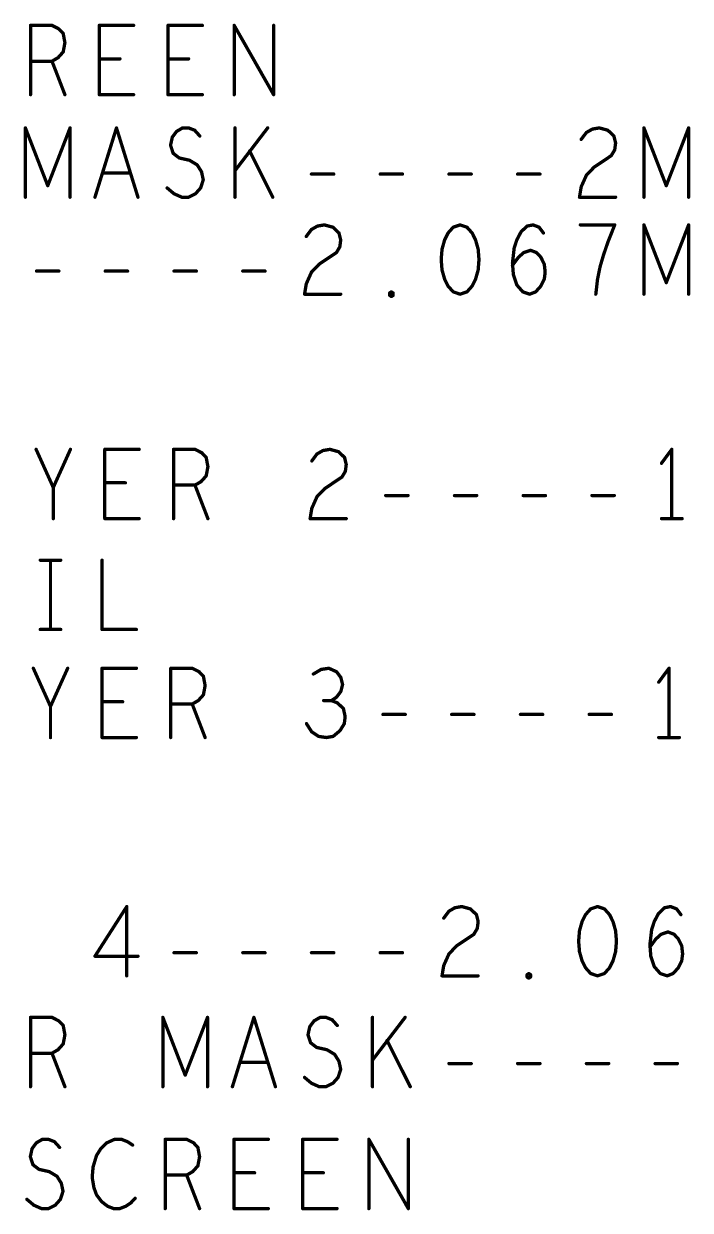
# Model space of a CAD drawing. Extents: x -18 to 16.1, y -6.6 to 15.5.
# Drawn here: x 12.57 to 13.773, y 8.502 to 10.643 of the extents above; entities that cross this region are included whole.
import ezdxf

# ---------------------------------------------------------------- set-up
doc = ezdxf.new("R2010")
doc.units = 0
doc.layers.get('0').update_dxf_attribs({"linetype": 'CONTINUOUS'})
doc.layers.add('FAB', color=13, linetype='CONTINUOUS')

# ---------------------------------------------------------------- blocks, each defined once
blk = doc.blocks.new('ROUND_1')
at = {"const_width": 0.003}
blk.add_lwpolyline([(-0.0015, 0, 1), (0.0015, 0, 1)], format="xyb", close=True, dxfattribs=at)

msp = doc.modelspace()

# ---------------------------------------------------------------- linework, layer by layer
at = {"layer": 'FAB', "const_width": 0.006}
for points in [[(12.5825, 10.515), (12.5825, 10.64)], [(12.5825, 10.64), (12.6212, 10.64)], [(12.6212, 10.64), (12.6336, 10.6337)], [(12.7065, 10.515), (12.7065, 10.64)], [(12.7065, 10.64), (12.7685, 10.64)], [(12.8305, 10.515), (12.8305, 10.64)], [(12.8305, 10.64), (12.8925, 10.64)], [(12.9499, 10.515), (12.9499, 10.64)], [(12.9499, 10.64), (13.0211, 10.515)], [(13.0211, 10.515), (13.0211, 10.64)], [(12.6336, 10.6337), (12.6414, 10.6254)], [(12.6414, 10.6254), (12.6445, 10.6087)], [(12.6445, 10.6087), (12.6414, 10.5921)], [(12.6212, 10.5754), (12.5825, 10.5754)], [(12.6321, 10.5817), (12.6212, 10.5754)], [(12.6212, 10.5754), (12.6445, 10.515)], [(12.6414, 10.5921), (12.6321, 10.5817)], [(12.7437, 10.5796), (12.7065, 10.5796)], [(12.8677, 10.5796), (12.8305, 10.5796)], [(12.7685, 10.515), (12.7065, 10.515)], [(12.8925, 10.515), (12.8305, 10.515)], [(12.5732, 10.33), (12.5732, 10.455)], [(12.5732, 10.455), (12.6135, 10.3508)], [(12.6135, 10.3508), (12.6538, 10.455)], [(12.6538, 10.455), (12.6538, 10.33)], [(12.6987, 10.33), (12.7375, 10.455)], [(12.7375, 10.455), (12.7763, 10.33)], [(12.8383, 10.4383), (12.846, 10.4487)], [(12.846, 10.4487), (12.8568, 10.455)], [(12.8568, 10.455), (12.8677, 10.455)], [(12.8677, 10.455), (12.8786, 10.4508)], [(12.8786, 10.4508), (12.8879, 10.4404)], [(12.9514, 10.33), (12.9514, 10.455)], [(13.0103, 10.455), (12.9514, 10.3779)], [(13.576, 10.4342), (13.5854, 10.4467)], [(13.5854, 10.4467), (13.5962, 10.4529)], [(13.5962, 10.4529), (13.6086, 10.455)], [(13.6086, 10.455), (13.6241, 10.4508)], [(13.6241, 10.4508), (13.635, 10.4404)], [(13.6892, 10.33), (13.6892, 10.455)], [(13.6892, 10.455), (13.7295, 10.3508)], [(13.7295, 10.3508), (13.7698, 10.455)], [(13.7698, 10.455), (13.7698, 10.33)], [(12.8351, 10.4237), (12.8383, 10.4383)], [(12.8398, 10.4092), (12.8351, 10.4237)], [(13.635, 10.4404), (13.6381, 10.4279)], [(13.6381, 10.4279), (13.6365, 10.4154)], [(12.8507, 10.4008), (12.8398, 10.4092)], [(13.0196, 10.33), (12.9778, 10.4133)], [(13.6303, 10.405), (13.5993, 10.3842)], [(13.6365, 10.4154), (13.6303, 10.405)], [(12.8692, 10.3967), (12.8507, 10.4008)], [(12.8832, 10.3883), (12.8692, 10.3967)], [(12.891, 10.3758), (12.8832, 10.3883)], [(13.5993, 10.3842), (13.5854, 10.3696)], [(12.7623, 10.3737), (12.7127, 10.3737)], [(12.8894, 10.3467), (12.8941, 10.3613)], [(12.8941, 10.3613), (12.891, 10.3758)], [(13.0893, 10.3717), (13.1296, 10.3717)], [(13.2134, 10.3717), (13.2536, 10.3717)], [(13.3374, 10.3717), (13.3776, 10.3717)], [(13.4613, 10.3717), (13.5016, 10.3717)], [(13.5854, 10.3696), (13.576, 10.3487)], [(12.8289, 10.3467), (12.8414, 10.3362)], [(12.8801, 10.3362), (12.8894, 10.3467)], [(13.576, 10.3487), (13.5729, 10.33)], [(12.8414, 10.3362), (12.8553, 10.33)], [(12.8553, 10.33), (12.8677, 10.33)], [(12.8677, 10.33), (12.8801, 10.3362)], [(13.5729, 10.33), (13.6381, 10.33)], [(13.0893, 10.2717), (13.1002, 10.2779)], [(13.1002, 10.2779), (13.1126, 10.28)], [(13.1126, 10.28), (13.1281, 10.2758)], [(13.1281, 10.2758), (13.139, 10.2654)], [(13.3451, 10.2758), (13.3358, 10.2654)], [(13.3575, 10.28), (13.3451, 10.2758)], [(13.3699, 10.2758), (13.3575, 10.28)], [(13.3792, 10.2654), (13.3699, 10.2758)], [(13.4675, 10.2675), (13.4784, 10.2779)], [(13.4784, 10.2779), (13.4892, 10.28)], [(13.4892, 10.28), (13.5001, 10.2758)], [(13.5001, 10.2758), (13.5079, 10.2654)], [(13.6365, 10.28), (13.5745, 10.28)], [(13.6241, 10.2487), (13.6365, 10.28)], [(13.6892, 10.155), (13.6892, 10.28)], [(13.6892, 10.28), (13.7295, 10.1758)], [(13.7295, 10.1758), (13.7698, 10.28)], [(13.7698, 10.28), (13.7698, 10.155)], [(13.08, 10.2592), (13.0893, 10.2717)], [(13.139, 10.2654), (13.1421, 10.2529)], [(13.1421, 10.2529), (13.1405, 10.2404)], [(13.3296, 10.2529), (13.3249, 10.2362)], [(13.3358, 10.2654), (13.3296, 10.2529)], [(13.3854, 10.2529), (13.3792, 10.2654)], [(13.3901, 10.2362), (13.3854, 10.2529)], [(13.4551, 10.2383), (13.4598, 10.2529)], [(13.4598, 10.2529), (13.4675, 10.2675)], [(13.1405, 10.2404), (13.1343, 10.23)], [(13.3249, 10.2362), (13.3234, 10.2175)], [(13.3916, 10.2175), (13.3901, 10.2362)], [(13.452, 10.2112), (13.4551, 10.2383)], [(13.4722, 10.23), (13.4846, 10.2342)], [(13.4846, 10.2342), (13.4955, 10.23)], [(13.6163, 10.2258), (13.6241, 10.2487)], [(13.1343, 10.23), (13.1033, 10.2092)], [(13.3234, 10.2175), (13.3249, 10.1987)], [(13.3901, 10.1987), (13.3916, 10.2175)], [(13.452, 10.2071), (13.4629, 10.2217)], [(13.4536, 10.1904), (13.452, 10.2112)], [(13.4629, 10.2217), (13.4722, 10.23)], [(13.4955, 10.23), (13.5032, 10.2217)], [(13.5032, 10.2217), (13.5094, 10.2092)], [(13.6102, 10.205), (13.6163, 10.2258)], [(12.5933, 10.1967), (12.6336, 10.1967)], [(12.7173, 10.1967), (12.7576, 10.1967)], [(12.8414, 10.1967), (12.8816, 10.1967)], [(12.9654, 10.1967), (13.0056, 10.1967)], [(13.0893, 10.1946), (13.08, 10.1737)], [(13.1033, 10.2092), (13.0893, 10.1946)], [(13.3249, 10.1987), (13.3296, 10.1821)], [(13.3854, 10.1821), (13.3901, 10.1987)], [(13.4598, 10.1717), (13.4536, 10.1904)], [(13.5094, 10.2092), (13.511, 10.1946)], [(13.511, 10.1946), (13.5094, 10.1821)], [(13.6055, 10.1821), (13.6102, 10.205)], [(13.08, 10.1737), (13.0769, 10.155)], [(13.3296, 10.1821), (13.3358, 10.1696)], [(13.3358, 10.1696), (13.3451, 10.1592)], [(13.3699, 10.1592), (13.3792, 10.1696)], [(13.3792, 10.1696), (13.3854, 10.1821)], [(13.4707, 10.1592), (13.4598, 10.1717)], [(13.5032, 10.1696), (13.4939, 10.1592)], [(13.5094, 10.1821), (13.5032, 10.1696)], [(13.6024, 10.155), (13.6055, 10.1821)], [(13.0769, 10.155), (13.1421, 10.155)], [(13.2304, 10.1571), (13.2335, 10.1592)], [(13.2304, 10.1529), (13.2304, 10.1571)], [(13.2335, 10.1508), (13.2304, 10.1529)], [(13.2335, 10.1592), (13.2366, 10.1571)], [(13.2366, 10.1529), (13.2335, 10.1508)], [(13.2366, 10.1571), (13.2366, 10.1529)], [(13.3451, 10.1592), (13.3575, 10.155)], [(13.3575, 10.155), (13.3699, 10.1592)], [(13.4831, 10.155), (13.4707, 10.1592)], [(13.4939, 10.1592), (13.4831, 10.155)], [(12.6235, 9.8062), (12.5925, 9.875)], [(12.6545, 9.875), (12.6235, 9.8062)], [(12.7165, 9.75), (12.7165, 9.875)], [(12.7165, 9.875), (12.7785, 9.875)], [(12.8405, 9.75), (12.8405, 9.875)], [(12.8405, 9.875), (12.8792, 9.875)], [(12.8792, 9.875), (12.8916, 9.8687)], [(12.8916, 9.8687), (12.8994, 9.8604)], [(13.0993, 9.8667), (13.1102, 9.8729)], [(13.1102, 9.8729), (13.1226, 9.875)], [(13.1226, 9.875), (13.1381, 9.8708)], [(13.1381, 9.8708), (13.149, 9.8604)], [(13.7395, 9.875), (13.7209, 9.85)], [(13.7395, 9.75), (13.7395, 9.875)], [(12.8994, 9.8604), (12.9025, 9.8437)], [(13.09, 9.8542), (13.0993, 9.8667)], [(13.149, 9.8604), (13.1521, 9.8479)], [(13.1521, 9.8479), (13.1505, 9.8354)], [(12.8994, 9.8271), (12.8901, 9.8167)], [(12.9025, 9.8437), (12.8994, 9.8271)], [(13.1443, 9.825), (13.1133, 9.8042)], [(13.1505, 9.8354), (13.1443, 9.825)], [(12.6235, 9.75), (12.6235, 9.8062)], [(12.7537, 9.8146), (12.7165, 9.8146)], [(12.8792, 9.8104), (12.8405, 9.8104)], [(12.8901, 9.8167), (12.8792, 9.8104)], [(12.8792, 9.8104), (12.9025, 9.75)], [(13.1133, 9.8042), (13.0993, 9.7896)], [(13.0993, 9.7896), (13.09, 9.7687)], [(13.2233, 9.7917), (13.2636, 9.7917)], [(13.3474, 9.7917), (13.3876, 9.7917)], [(13.4713, 9.7917), (13.5116, 9.7917)], [(13.5953, 9.7917), (13.6356, 9.7917)], [(13.09, 9.7687), (13.0869, 9.75)], [(12.7785, 9.75), (12.7165, 9.75)], [(13.0869, 9.75), (13.1521, 9.75)], [(13.7209, 9.75), (13.7581, 9.75)], [(12.5999, 9.675), (12.6371, 9.675)], [(12.6185, 9.675), (12.6185, 9.55)], [(12.7115, 9.675), (12.7115, 9.55)], [(12.5999, 9.55), (12.6371, 9.55)], [(12.7115, 9.55), (12.7735, 9.55)], [(12.6185, 9.4112), (12.5875, 9.48)], [(12.6495, 9.48), (12.6185, 9.4112)], [(12.7115, 9.355), (12.7115, 9.48)], [(12.7115, 9.48), (12.7735, 9.48)], [(12.8355, 9.355), (12.8355, 9.48)], [(12.8355, 9.48), (12.8742, 9.48)], [(12.8742, 9.48), (12.8866, 9.4737)], [(12.8866, 9.4737), (12.8944, 9.4654)], [(12.8944, 9.4654), (12.8975, 9.4487)], [(13.1068, 9.4779), (13.0928, 9.4696)], [(13.1207, 9.48), (13.1068, 9.4779)], [(13.1346, 9.4737), (13.1207, 9.48)], [(13.1424, 9.4633), (13.1346, 9.4737)], [(13.1455, 9.4508), (13.1424, 9.4633)], [(13.7345, 9.48), (13.7159, 9.455)], [(13.7345, 9.355), (13.7345, 9.48)], [(12.8975, 9.4487), (12.8944, 9.4321)], [(13.1424, 9.4383), (13.1455, 9.4508)], [(12.7487, 9.4196), (12.7115, 9.4196)], [(12.8851, 9.4217), (12.8742, 9.4154)], [(12.8944, 9.4321), (12.8851, 9.4217)], [(13.1253, 9.4217), (13.1114, 9.4217)], [(13.1253, 9.4217), (13.1346, 9.4279)], [(13.1362, 9.4175), (13.1253, 9.4217)], [(13.1346, 9.4279), (13.1424, 9.4383)], [(13.1471, 9.4071), (13.1362, 9.4175)], [(12.6185, 9.355), (12.6185, 9.4112)], [(12.8742, 9.4154), (12.8355, 9.4154)], [(12.8742, 9.4154), (12.8975, 9.355)], [(13.1501, 9.3925), (13.1471, 9.4071)], [(13.2183, 9.3967), (13.2586, 9.3967)], [(13.3423, 9.3967), (13.3826, 9.3967)], [(13.4664, 9.3967), (13.5066, 9.3967)], [(13.5904, 9.3967), (13.6306, 9.3967)], [(13.0804, 9.38), (13.0897, 9.3654)], [(13.1409, 9.3675), (13.1486, 9.38)], [(13.1486, 9.38), (13.1501, 9.3925)], [(12.7735, 9.355), (12.7115, 9.355)], [(13.0897, 9.3654), (13.1021, 9.3571)], [(13.1021, 9.3571), (13.1161, 9.355)], [(13.1161, 9.355), (13.1285, 9.3571)], [(13.1285, 9.3571), (13.1409, 9.3675)], [(13.7159, 9.355), (13.7531, 9.355)], [(12.7561, 9.05), (12.6987, 8.9604)], [(12.7561, 8.925), (12.7561, 9.05)], [(13.328, 9.0292), (13.3374, 9.0417)], [(13.3374, 9.0417), (13.3482, 9.0479)], [(13.3482, 9.0479), (13.3606, 9.05)], [(13.3606, 9.05), (13.3761, 9.0458)], [(13.3761, 9.0458), (13.387, 9.0354)], [(13.387, 9.0354), (13.3901, 9.0229)], [(13.5838, 9.0354), (13.5776, 9.0229)], [(13.5931, 9.0458), (13.5838, 9.0354)], [(13.6055, 9.05), (13.5931, 9.0458)], [(13.6179, 9.0458), (13.6055, 9.05)], [(13.6272, 9.0354), (13.6179, 9.0458)], [(13.6334, 9.0229), (13.6272, 9.0354)], [(13.7078, 9.0229), (13.7155, 9.0375)], [(13.7155, 9.0375), (13.7264, 9.0479)], [(13.7264, 9.0479), (13.7372, 9.05)], [(13.7372, 9.05), (13.7481, 9.0458)], [(13.7481, 9.0458), (13.7559, 9.0354)], [(13.3901, 9.0229), (13.3885, 9.0104)], [(13.5776, 9.0229), (13.5729, 9.0062)], [(13.6381, 9.0062), (13.6334, 9.0229)], [(13.7031, 9.0083), (13.7078, 9.0229)], [(13.3823, 9), (13.3513, 8.9792)], [(13.3885, 9.0104), (13.3823, 9)], [(13.5729, 9.0062), (13.5714, 8.9875)], [(13.6396, 8.9875), (13.6381, 9.0062)], [(13.7, 8.9812), (13.7031, 9.0083)], [(13.7, 8.9771), (13.7109, 8.9917)], [(13.7109, 8.9917), (13.7202, 9)], [(13.7202, 9), (13.7326, 9.0042)], [(13.7326, 9.0042), (13.7435, 9)], [(13.7435, 9), (13.7512, 8.9917)], [(13.7512, 8.9917), (13.7574, 8.9792)], [(13.3513, 8.9792), (13.3374, 8.9646)], [(13.5714, 8.9875), (13.5729, 8.9687)], [(13.5729, 8.9687), (13.5776, 8.9521)], [(13.6334, 8.9521), (13.6381, 8.9687)], [(13.6381, 8.9687), (13.6396, 8.9875)], [(13.7016, 8.9604), (13.7, 8.9812)], [(13.7574, 8.9792), (13.759, 8.9646)], [(12.6987, 8.9604), (12.7763, 8.9604)], [(12.8414, 8.9667), (12.8816, 8.9667)], [(12.9654, 8.9667), (13.0056, 8.9667)], [(13.0893, 8.9667), (13.1296, 8.9667)], [(13.2134, 8.9667), (13.2536, 8.9667)], [(13.3374, 8.9646), (13.328, 8.9437)], [(13.5776, 8.9521), (13.5838, 8.9396)], [(13.6272, 8.9396), (13.6334, 8.9521)], [(13.7078, 8.9417), (13.7016, 8.9604)], [(13.7574, 8.9521), (13.7512, 8.9396)], [(13.759, 8.9646), (13.7574, 8.9521)], [(13.328, 8.9437), (13.3249, 8.925)], [(13.3249, 8.925), (13.3901, 8.925)], [(13.4784, 8.9271), (13.4815, 8.9292)], [(13.4784, 8.9229), (13.4784, 8.9271)], [(13.4815, 8.9292), (13.4846, 8.9271)], [(13.4846, 8.9271), (13.4846, 8.9229)], [(13.5838, 8.9396), (13.5931, 8.9292)], [(13.5931, 8.9292), (13.6055, 8.925)], [(13.6055, 8.925), (13.6179, 8.9292)], [(13.6179, 8.9292), (13.6272, 8.9396)], [(13.7187, 8.9292), (13.7078, 8.9417)], [(13.7311, 8.925), (13.7187, 8.9292)], [(13.7419, 8.9292), (13.7311, 8.925)], [(13.7512, 8.9396), (13.7419, 8.9292)], [(13.4815, 8.9208), (13.4784, 8.9229)], [(13.4846, 8.9229), (13.4815, 8.9208)], [(12.5825, 8.725), (12.5825, 8.85)], [(12.5825, 8.85), (12.6212, 8.85)], [(12.6212, 8.85), (12.6336, 8.8437)], [(12.6336, 8.8437), (12.6414, 8.8354)], [(12.8212, 8.725), (12.8212, 8.85)], [(12.8212, 8.85), (12.8615, 8.7458)], [(12.8615, 8.7458), (12.9018, 8.85)], [(12.9018, 8.85), (12.9018, 8.725)], [(12.9467, 8.725), (12.9855, 8.85)], [(12.9855, 8.85), (13.0243, 8.725)], [(13.0863, 8.8333), (13.094, 8.8437)], [(13.094, 8.8437), (13.1048, 8.85)], [(13.1048, 8.85), (13.1157, 8.85)], [(13.1157, 8.85), (13.1266, 8.8458)], [(13.1266, 8.8458), (13.1359, 8.8354)], [(13.1994, 8.725), (13.1994, 8.85)], [(13.2583, 8.85), (13.1994, 8.7729)], [(12.6414, 8.8354), (12.6445, 8.8187)], [(12.6445, 8.8187), (12.6414, 8.8021)], [(13.0831, 8.8187), (13.0863, 8.8333)], [(13.0878, 8.8042), (13.0831, 8.8187)], [(12.6414, 8.8021), (12.6321, 8.7917)], [(13.0987, 8.7958), (13.0878, 8.8042)], [(13.2676, 8.725), (13.2258, 8.8083)], [(12.6212, 8.7854), (12.5825, 8.7854)], [(12.6321, 8.7917), (12.6212, 8.7854)], [(12.6212, 8.7854), (12.6445, 8.725)], [(13.1172, 8.7917), (13.0987, 8.7958)], [(13.1312, 8.7833), (13.1172, 8.7917)], [(13.139, 8.7708), (13.1312, 8.7833)], [(13.0103, 8.7687), (12.9607, 8.7687)], [(13.1374, 8.7417), (13.1421, 8.7563)], [(13.1421, 8.7563), (13.139, 8.7708)], [(13.3374, 8.7667), (13.3776, 8.7667)], [(13.4613, 8.7667), (13.5016, 8.7667)], [(13.5854, 8.7667), (13.6256, 8.7667)], [(13.7094, 8.7667), (13.7496, 8.7667)], [(13.0769, 8.7417), (13.0893, 8.7312)], [(13.1281, 8.7312), (13.1374, 8.7417)], [(13.0893, 8.7312), (13.1033, 8.725)], [(13.1033, 8.725), (13.1157, 8.725)], [(13.1157, 8.725), (13.1281, 8.7312)], [(12.593, 8.6237), (12.6038, 8.63)], [(12.6038, 8.63), (12.6147, 8.63)], [(12.6147, 8.63), (12.6256, 8.6258)], [(12.6256, 8.6258), (12.6349, 8.6154)], [(12.7341, 8.63), (12.7201, 8.6237)], [(12.7465, 8.63), (12.7341, 8.63)], [(12.7573, 8.6258), (12.7465, 8.63)], [(12.7666, 8.6196), (12.7573, 8.6258)], [(12.8255, 8.505), (12.8255, 8.63)], [(12.8255, 8.63), (12.8642, 8.63)], [(12.8642, 8.63), (12.8766, 8.6237)], [(12.9495, 8.505), (12.9495, 8.63)], [(12.9495, 8.63), (13.0115, 8.63)], [(13.0735, 8.505), (13.0735, 8.63)], [(13.0735, 8.63), (13.1355, 8.63)], [(13.1929, 8.505), (13.1929, 8.63)], [(13.1929, 8.63), (13.2641, 8.505)], [(13.2641, 8.505), (13.2641, 8.63)], [(12.5821, 8.5987), (12.5853, 8.6133)], [(12.5853, 8.6133), (12.593, 8.6237)], [(12.7093, 8.6133), (12.7015, 8.6008)], [(12.7201, 8.6237), (12.7093, 8.6133)], [(12.8766, 8.6237), (12.8844, 8.6154)], [(12.8844, 8.6154), (12.8875, 8.5987)], [(12.5868, 8.5842), (12.5821, 8.5987)], [(12.5977, 8.5758), (12.5868, 8.5842)], [(12.7015, 8.6008), (12.6953, 8.58)], [(12.8875, 8.5987), (12.8844, 8.5821)], [(12.6162, 8.5717), (12.5977, 8.5758)], [(12.6302, 8.5633), (12.6162, 8.5717)], [(12.638, 8.5508), (12.6302, 8.5633)], [(12.6953, 8.58), (12.6937, 8.5612)], [(12.6937, 8.5612), (12.6969, 8.5425)], [(12.8642, 8.5654), (12.8255, 8.5654)], [(12.8751, 8.5717), (12.8642, 8.5654)], [(12.8642, 8.5654), (12.8875, 8.505)], [(12.8844, 8.5821), (12.8751, 8.5717)], [(12.9867, 8.5696), (12.9495, 8.5696)], [(13.1107, 8.5696), (13.0735, 8.5696)], [(12.6411, 8.5363), (12.638, 8.5508)], [(12.6969, 8.5425), (12.7015, 8.53)], [(12.5759, 8.5217), (12.5884, 8.5112)], [(12.6271, 8.5112), (12.6364, 8.5217)], [(12.6364, 8.5217), (12.6411, 8.5363)], [(12.7015, 8.53), (12.7108, 8.5175)], [(12.7635, 8.5154), (12.7713, 8.5237)], [(12.5884, 8.5112), (12.6023, 8.505)], [(12.6023, 8.505), (12.6147, 8.505)], [(12.6147, 8.505), (12.6271, 8.5112)], [(12.7108, 8.5175), (12.7217, 8.5092)], [(12.7217, 8.5092), (12.7325, 8.505)], [(12.7325, 8.505), (12.7433, 8.505)], [(12.7433, 8.505), (12.7542, 8.5092)], [(12.7542, 8.5092), (12.7635, 8.5154)], [(13.0115, 8.505), (12.9495, 8.505)], [(13.1355, 8.505), (13.0735, 8.505)]]:
    msp.add_lwpolyline(points, dxfattribs=at)

# ---------------------------------------------------------------- block references
at = {"layer": 'FAB'}
for p in [(12.5825, 10.64), (12.5825, 10.64), (12.6212, 10.64), (12.6212, 10.64), (12.7065, 10.64), (12.7065, 10.64), (12.7685, 10.64), (12.8305, 10.64), (12.8305, 10.64), (12.8925, 10.64), (12.9499, 10.64), (12.9499, 10.64), (13.0211, 10.64), (12.6336, 10.6337), (12.6336, 10.6337), (12.6414, 10.6254), (12.6414, 10.6254), (12.6445, 10.6087), (12.6445, 10.6087), (12.5825, 10.5754), (12.6212, 10.5754), (12.6212, 10.5754), (12.6212, 10.5754), (12.6321, 10.5817), (12.6321, 10.5817), (12.6414, 10.5921), (12.6414, 10.5921), (12.7065, 10.5796), (12.7437, 10.5796), (12.8305, 10.5796), (12.8677, 10.5796), (12.5825, 10.515), (12.6445, 10.515), (12.7065, 10.515), (12.7065, 10.515), (12.7685, 10.515), (12.8305, 10.515), (12.8305, 10.515), (12.8925, 10.515), (12.9499, 10.515), (13.0211, 10.515), (13.0211, 10.515), (12.5732, 10.455), (12.5732, 10.455), (12.6538, 10.455), (12.6538, 10.455), (12.7375, 10.455), (12.7375, 10.455), (12.846, 10.4487), (12.846, 10.4487), (12.8568, 10.455), (12.8568, 10.455), (12.8677, 10.455), (12.8677, 10.455), (12.8786, 10.4508), (12.8786, 10.4508), (12.9514, 10.455), (13.0103, 10.455), (13.5854, 10.4467), (13.5854, 10.4467), (13.5962, 10.4529), (13.5962, 10.4529), (13.6086, 10.455), (13.6086, 10.455), (13.6241, 10.4508), (13.6241, 10.4508), (13.6892, 10.455), (13.6892, 10.455), (13.7698, 10.455), (13.7698, 10.455), (12.8351, 10.4237), (12.8351, 10.4237), (12.8383, 10.4383), (12.8383, 10.4383), (12.8879, 10.4404), (13.576, 10.4342), (13.635, 10.4404), (13.635, 10.4404), (13.6381, 10.4279), (13.6381, 10.4279), (12.8398, 10.4092), (12.8398, 10.4092), (12.9778, 10.4133), (13.6303, 10.405), (13.6303, 10.405), (13.6365, 10.4154), (13.6365, 10.4154), (12.8507, 10.4008), (12.8507, 10.4008), (12.8692, 10.3967), (12.8692, 10.3967), (12.8832, 10.3883), (12.8832, 10.3883), (13.5993, 10.3842), (13.5993, 10.3842), (12.7127, 10.3737), (12.7623, 10.3737), (12.891, 10.3758), (12.891, 10.3758), (12.8941, 10.3613), (12.8941, 10.3613), (12.9514, 10.3779), (13.0893, 10.3717), (13.1296, 10.3717), (13.2134, 10.3717), (13.2536, 10.3717), (13.3374, 10.3717), (13.3776, 10.3717), (13.4613, 10.3717), (13.5016, 10.3717), (13.5854, 10.3696), (13.5854, 10.3696), (12.6135, 10.3508), (12.6135, 10.3508), (12.8289, 10.3467), (12.8894, 10.3467), (12.8894, 10.3467), (13.576, 10.3487), (13.576, 10.3487), (13.7295, 10.3508), (13.7295, 10.3508), (12.5732, 10.33), (12.6538, 10.33), (12.6987, 10.33), (12.7763, 10.33), (12.8414, 10.3362), (12.8414, 10.3362), (12.8553, 10.33), (12.8553, 10.33), (12.8677, 10.33), (12.8677, 10.33), (12.8801, 10.3362), (12.8801, 10.3362), (12.9514, 10.33), (13.0196, 10.33), (13.5729, 10.33), (13.5729, 10.33), (13.6381, 10.33), (13.6892, 10.33), (13.7698, 10.33), (13.1002, 10.2779), (13.1002, 10.2779), (13.1126, 10.28), (13.1126, 10.28), (13.1281, 10.2758), (13.1281, 10.2758), (13.3451, 10.2758), (13.3451, 10.2758), (13.3575, 10.28), (13.3575, 10.28), (13.3699, 10.2758), (13.3699, 10.2758), (13.4784, 10.2779), (13.4784, 10.2779), (13.4892, 10.28), (13.4892, 10.28), (13.5001, 10.2758), (13.5001, 10.2758), (13.5745, 10.28), (13.6365, 10.28), (13.6365, 10.28), (13.6892, 10.28), (13.6892, 10.28), (13.7698, 10.28), (13.7698, 10.28), (13.08, 10.2592), (13.0893, 10.2717), (13.0893, 10.2717), (13.139, 10.2654), (13.139, 10.2654), (13.1421, 10.2529), (13.1421, 10.2529), (13.3296, 10.2529), (13.3296, 10.2529), (13.3358, 10.2654), (13.3358, 10.2654), (13.3792, 10.2654), (13.3792, 10.2654), (13.3854, 10.2529), (13.3854, 10.2529), (13.4598, 10.2529), (13.4598, 10.2529), (13.4675, 10.2675), (13.4675, 10.2675), (13.5079, 10.2654), (13.1405, 10.2404), (13.1405, 10.2404), (13.3249, 10.2362), (13.3249, 10.2362), (13.3901, 10.2362), (13.3901, 10.2362), (13.4551, 10.2383), (13.4551, 10.2383), (13.4846, 10.2342), (13.4846, 10.2342), (13.6241, 10.2487), (13.6241, 10.2487), (13.1343, 10.23), (13.1343, 10.23), (13.3234, 10.2175), (13.3234, 10.2175), (13.3916, 10.2175), (13.3916, 10.2175), (13.452, 10.2112), (13.452, 10.2112), (13.4629, 10.2217), (13.4629, 10.2217), (13.4722, 10.23), (13.4722, 10.23), (13.4955, 10.23), (13.4955, 10.23), (13.5032, 10.2217), (13.5032, 10.2217), (13.6163, 10.2258), (13.6163, 10.2258), (12.5933, 10.1967), (12.6336, 10.1967), (12.7173, 10.1967), (12.7576, 10.1967), (12.8414, 10.1967), (12.8816, 10.1967), (12.9654, 10.1967), (13.0056, 10.1967), (13.0893, 10.1946), (13.0893, 10.1946), (13.1033, 10.2092), (13.1033, 10.2092), (13.3249, 10.1987), (13.3249, 10.1987), (13.3901, 10.1987), (13.3901, 10.1987), (13.452, 10.2071), (13.4536, 10.1904), (13.4536, 10.1904), (13.5094, 10.2092), (13.5094, 10.2092), (13.511, 10.1946), (13.511, 10.1946), (13.6102, 10.205), (13.6102, 10.205), (13.08, 10.1737), (13.08, 10.1737), (13.3296, 10.1821), (13.3296, 10.1821), (13.3358, 10.1696), (13.3358, 10.1696), (13.3792, 10.1696), (13.3792, 10.1696), (13.3854, 10.1821), (13.3854, 10.1821), (13.4598, 10.1717), (13.4598, 10.1717), (13.5032, 10.1696), (13.5032, 10.1696), (13.5094, 10.1821), (13.5094, 10.1821), (13.6055, 10.1821), (13.6055, 10.1821), (13.7295, 10.1758), (13.7295, 10.1758), (13.0769, 10.155), (13.0769, 10.155), (13.1421, 10.155), (13.2304, 10.1571), (13.2304, 10.1571), (13.2304, 10.1529), (13.2304, 10.1529), (13.2335, 10.1592), (13.2335, 10.1592), (13.2335, 10.1508), (13.2335, 10.1508), (13.2366, 10.1571), (13.2366, 10.1571), (13.2366, 10.1529), (13.2366, 10.1529), (13.3451, 10.1592), (13.3451, 10.1592), (13.3575, 10.155), (13.3575, 10.155), (13.3699, 10.1592), (13.3699, 10.1592), (13.4707, 10.1592), (13.4707, 10.1592), (13.4831, 10.155), (13.4831, 10.155), (13.4939, 10.1592), (13.4939, 10.1592), (13.6024, 10.155), (13.6892, 10.155), (13.7698, 10.155), (12.5925, 9.875), (12.6545, 9.875), (12.7165, 9.875), (12.7165, 9.875), (12.7785, 9.875), (12.8405, 9.875), (12.8405, 9.875), (12.8792, 9.875), (12.8792, 9.875), (12.8916, 9.8687), (12.8916, 9.8687), (13.1102, 9.8729), (13.1102, 9.8729), (13.1226, 9.875), (13.1226, 9.875), (13.1381, 9.8708), (13.1381, 9.8708), (13.7395, 9.875), (13.7395, 9.875), (12.8994, 9.8604), (12.8994, 9.8604), (13.09, 9.8542), (13.0993, 9.8667), (13.0993, 9.8667), (13.149, 9.8604), (13.149, 9.8604), (13.1521, 9.8479), (13.1521, 9.8479), (13.7209, 9.85), (12.8994, 9.8271), (12.8994, 9.8271), (12.9025, 9.8437), (12.9025, 9.8437), (13.1443, 9.825), (13.1443, 9.825), (13.1505, 9.8354), (13.1505, 9.8354), (12.6235, 9.8062), (12.6235, 9.8062), (12.6235, 9.8062), (12.7165, 9.8146), (12.7537, 9.8146), (12.8405, 9.8104), (12.8792, 9.8104), (12.8792, 9.8104), (12.8792, 9.8104), (12.8901, 9.8167), (12.8901, 9.8167), (13.1133, 9.8042), (13.1133, 9.8042), (13.0993, 9.7896), (13.0993, 9.7896), (13.2233, 9.7917), (13.2636, 9.7917), (13.3474, 9.7917), (13.3876, 9.7917), (13.4713, 9.7917), (13.5116, 9.7917), (13.5953, 9.7917), (13.6356, 9.7917), (13.09, 9.7687), (13.09, 9.7687), (12.6235, 9.75), (12.7165, 9.75), (12.7165, 9.75), (12.7785, 9.75), (12.8405, 9.75), (12.9025, 9.75), (13.0869, 9.75), (13.0869, 9.75), (13.1521, 9.75), (13.7209, 9.75), (13.7395, 9.75), (13.7581, 9.75), (12.5999, 9.675), (12.6185, 9.675), (12.6371, 9.675), (12.7115, 9.675), (12.5999, 9.55), (12.6185, 9.55), (12.6371, 9.55), (12.7115, 9.55), (12.7115, 9.55), (12.7735, 9.55), (12.5875, 9.48), (12.6495, 9.48), (12.7115, 9.48), (12.7115, 9.48), (12.7735, 9.48), (12.8355, 9.48), (12.8355, 9.48), (12.8742, 9.48), (12.8742, 9.48), (12.8866, 9.4737), (12.8866, 9.4737), (12.8944, 9.4654), (12.8944, 9.4654), (13.0928, 9.4696), (13.1068, 9.4779), (13.1068, 9.4779), (13.1207, 9.48), (13.1207, 9.48), (13.1346, 9.4737), (13.1346, 9.4737), (13.1424, 9.4633), (13.1424, 9.4633), (13.7345, 9.48), (13.7345, 9.48), (12.8975, 9.4487), (12.8975, 9.4487), (13.1455, 9.4508), (13.1455, 9.4508), (13.7159, 9.455), (12.7115, 9.4196), (12.7487, 9.4196), (12.8851, 9.4217), (12.8851, 9.4217), (12.8944, 9.4321), (12.8944, 9.4321), (13.1114, 9.4217), (13.1253, 9.4217), (13.1253, 9.4217), (13.1253, 9.4217), (13.1346, 9.4279), (13.1346, 9.4279), (13.1362, 9.4175), (13.1362, 9.4175), (13.1424, 9.4383), (13.1424, 9.4383), (12.6185, 9.4112), (12.6185, 9.4112), (12.6185, 9.4112), (12.8355, 9.4154), (12.8742, 9.4154), (12.8742, 9.4154), (12.8742, 9.4154), (13.1471, 9.4071), (13.1471, 9.4071), (13.2183, 9.3967), (13.2586, 9.3967), (13.3423, 9.3967), (13.3826, 9.3967), (13.4664, 9.3967), (13.5066, 9.3967), (13.5904, 9.3967), (13.6306, 9.3967), (13.0804, 9.38), (13.1486, 9.38), (13.1486, 9.38), (13.1501, 9.3925), (13.1501, 9.3925), (12.6185, 9.355), (12.7115, 9.355), (12.7115, 9.355), (12.7735, 9.355), (12.8355, 9.355), (12.8975, 9.355), (13.0897, 9.3654), (13.0897, 9.3654), (13.1021, 9.3571), (13.1021, 9.3571), (13.1161, 9.355), (13.1161, 9.355), (13.1285, 9.3571), (13.1285, 9.3571), (13.1409, 9.3675), (13.1409, 9.3675), (13.7159, 9.355), (13.7345, 9.355), (13.7531, 9.355), (12.7561, 9.05), (12.7561, 9.05), (13.3374, 9.0417), (13.3374, 9.0417), (13.3482, 9.0479), (13.3482, 9.0479), (13.3606, 9.05), (13.3606, 9.05), (13.3761, 9.0458), (13.3761, 9.0458), (13.387, 9.0354), (13.387, 9.0354), (13.5838, 9.0354), (13.5838, 9.0354), (13.5931, 9.0458), (13.5931, 9.0458), (13.6055, 9.05), (13.6055, 9.05), (13.6179, 9.0458), (13.6179, 9.0458), (13.6272, 9.0354), (13.6272, 9.0354), (13.7155, 9.0375), (13.7155, 9.0375), (13.7264, 9.0479), (13.7264, 9.0479), (13.7372, 9.05), (13.7372, 9.05), (13.7481, 9.0458), (13.7481, 9.0458), (13.7559, 9.0354), (13.328, 9.0292), (13.3901, 9.0229), (13.3901, 9.0229), (13.5776, 9.0229), (13.5776, 9.0229), (13.6334, 9.0229), (13.6334, 9.0229), (13.7078, 9.0229), (13.7078, 9.0229), (13.3823, 9), (13.3823, 9), (13.3885, 9.0104), (13.3885, 9.0104), (13.5729, 9.0062), (13.5729, 9.0062), (13.6381, 9.0062), (13.6381, 9.0062), (13.7031, 9.0083), (13.7031, 9.0083), (13.7109, 8.9917), (13.7109, 8.9917), (13.7202, 9), (13.7202, 9), (13.7326, 9.0042), (13.7326, 9.0042), (13.7435, 9), (13.7435, 9), (13.7512, 8.9917), (13.7512, 8.9917), (13.3513, 8.9792), (13.3513, 8.9792), (13.5714, 8.9875), (13.5714, 8.9875), (13.5729, 8.9687), (13.5729, 8.9687), (13.6381, 8.9687), (13.6381, 8.9687), (13.6396, 8.9875), (13.6396, 8.9875), (13.7, 8.9812), (13.7, 8.9812), (13.7, 8.9771), (13.7574, 8.9792), (13.7574, 8.9792), (12.6987, 8.9604), (12.6987, 8.9604), (12.7763, 8.9604), (12.8414, 8.9667), (12.8816, 8.9667), (12.9654, 8.9667), (13.0056, 8.9667), (13.0893, 8.9667), (13.1296, 8.9667), (13.2134, 8.9667), (13.2536, 8.9667), (13.3374, 8.9646), (13.3374, 8.9646), (13.5776, 8.9521), (13.5776, 8.9521), (13.6334, 8.9521), (13.6334, 8.9521), (13.7016, 8.9604), (13.7016, 8.9604), (13.7574, 8.9521), (13.7574, 8.9521), (13.759, 8.9646), (13.759, 8.9646), (12.7561, 8.925), (13.3249, 8.925), (13.3249, 8.925), (13.328, 8.9437), (13.328, 8.9437), (13.3901, 8.925), (13.4784, 8.9271), (13.4784, 8.9271), (13.4815, 8.9292), (13.4815, 8.9292), (13.4846, 8.9271), (13.4846, 8.9271), (13.5838, 8.9396), (13.5838, 8.9396), (13.5931, 8.9292), (13.5931, 8.9292), (13.6055, 8.925), (13.6055, 8.925), (13.6179, 8.9292), (13.6179, 8.9292), (13.6272, 8.9396), (13.6272, 8.9396), (13.7078, 8.9417), (13.7078, 8.9417), (13.7187, 8.9292), (13.7187, 8.9292), (13.7311, 8.925), (13.7311, 8.925), (13.7419, 8.9292), (13.7419, 8.9292), (13.7512, 8.9396), (13.7512, 8.9396), (13.4784, 8.9229), (13.4784, 8.9229), (13.4815, 8.9208), (13.4815, 8.9208), (13.4846, 8.9229), (13.4846, 8.9229), (12.5825, 8.85), (12.5825, 8.85), (12.6212, 8.85), (12.6212, 8.85), (12.6336, 8.8437), (12.6336, 8.8437), (12.8212, 8.85), (12.8212, 8.85), (12.9018, 8.85), (12.9018, 8.85), (12.9855, 8.85), (12.9855, 8.85), (13.094, 8.8437), (13.094, 8.8437), (13.1048, 8.85), (13.1048, 8.85), (13.1157, 8.85), (13.1157, 8.85), (13.1266, 8.8458), (13.1266, 8.8458), (13.1994, 8.85), (13.2583, 8.85), (12.6414, 8.8354), (12.6414, 8.8354), (12.6445, 8.8187), (12.6445, 8.8187), (13.0831, 8.8187), (13.0831, 8.8187), (13.0863, 8.8333), (13.0863, 8.8333), (13.1359, 8.8354), (12.6414, 8.8021), (12.6414, 8.8021), (13.0878, 8.8042), (13.0878, 8.8042), (13.2258, 8.8083), (12.5825, 8.7854), (12.6212, 8.7854), (12.6212, 8.7854), (12.6212, 8.7854), (12.6321, 8.7917), (12.6321, 8.7917), (13.0987, 8.7958), (13.0987, 8.7958), (13.1172, 8.7917), (13.1172, 8.7917), (13.1312, 8.7833), (13.1312, 8.7833), (12.9607, 8.7687), (13.0103, 8.7687), (13.139, 8.7708), (13.139, 8.7708), (13.1421, 8.7563), (13.1421, 8.7563), (13.1994, 8.7729), (13.3374, 8.7667), (13.3776, 8.7667), (13.4613, 8.7667), (13.5016, 8.7667), (13.5854, 8.7667), (13.6256, 8.7667), (13.7094, 8.7667), (13.7496, 8.7667), (12.8615, 8.7458), (12.8615, 8.7458), (13.0769, 8.7417), (13.1374, 8.7417), (13.1374, 8.7417), (12.5825, 8.725), (12.6445, 8.725), (12.8212, 8.725), (12.9018, 8.725), (12.9467, 8.725), (13.0243, 8.725), (13.0893, 8.7312), (13.0893, 8.7312), (13.1033, 8.725), (13.1033, 8.725), (13.1157, 8.725), (13.1157, 8.725), (13.1281, 8.7312), (13.1281, 8.7312), (13.1994, 8.725), (13.2676, 8.725), (12.6038, 8.63), (12.6038, 8.63), (12.6147, 8.63), (12.6147, 8.63), (12.6256, 8.6258), (12.6256, 8.6258), (12.7341, 8.63), (12.7341, 8.63), (12.7465, 8.63), (12.7465, 8.63), (12.7573, 8.6258), (12.7573, 8.6258), (12.8255, 8.63), (12.8255, 8.63), (12.8642, 8.63), (12.8642, 8.63), (12.9495, 8.63), (12.9495, 8.63), (13.0115, 8.63), (13.0735, 8.63), (13.0735, 8.63), (13.1355, 8.63), (13.1929, 8.63), (13.1929, 8.63), (13.2641, 8.63), (12.5853, 8.6133), (12.5853, 8.6133), (12.593, 8.6237), (12.593, 8.6237), (12.6349, 8.6154), (12.7093, 8.6133), (12.7093, 8.6133), (12.7201, 8.6237), (12.7201, 8.6237), (12.7666, 8.6196), (12.8766, 8.6237), (12.8766, 8.6237), (12.8844, 8.6154), (12.8844, 8.6154), (12.5821, 8.5987), (12.5821, 8.5987), (12.5868, 8.5842), (12.5868, 8.5842), (12.7015, 8.6008), (12.7015, 8.6008), (12.8875, 8.5987), (12.8875, 8.5987), (12.5977, 8.5758), (12.5977, 8.5758), (12.6162, 8.5717), (12.6162, 8.5717), (12.6302, 8.5633), (12.6302, 8.5633), (12.6937, 8.5612), (12.6937, 8.5612), (12.6953, 8.58), (12.6953, 8.58), (12.8255, 8.5654), (12.8642, 8.5654), (12.8642, 8.5654), (12.8642, 8.5654), (12.8751, 8.5717), (12.8751, 8.5717), (12.8844, 8.5821), (12.8844, 8.5821), (12.9495, 8.5696), (12.9867, 8.5696), (13.0735, 8.5696), (13.1107, 8.5696), (12.638, 8.5508), (12.638, 8.5508), (12.6969, 8.5425), (12.6969, 8.5425), (12.5759, 8.5217), (12.6364, 8.5217), (12.6364, 8.5217), (12.6411, 8.5363), (12.6411, 8.5363), (12.7015, 8.53), (12.7015, 8.53), (12.7713, 8.5237), (12.5884, 8.5112), (12.5884, 8.5112), (12.6023, 8.505), (12.6023, 8.505), (12.6147, 8.505), (12.6147, 8.505), (12.6271, 8.5112), (12.6271, 8.5112), (12.7108, 8.5175), (12.7108, 8.5175), (12.7217, 8.5092), (12.7217, 8.5092), (12.7325, 8.505), (12.7325, 8.505), (12.7433, 8.505), (12.7433, 8.505), (12.7542, 8.5092), (12.7542, 8.5092), (12.7635, 8.5154), (12.7635, 8.5154), (12.8255, 8.505), (12.8875, 8.505), (12.9495, 8.505), (12.9495, 8.505), (13.0115, 8.505), (13.0735, 8.505), (13.0735, 8.505), (13.1355, 8.505), (13.1929, 8.505), (13.2641, 8.505), (13.2641, 8.505)]:
    msp.add_blockref('ROUND_1', p, dxfattribs=at)

doc.saveas('drawing.dxf')
